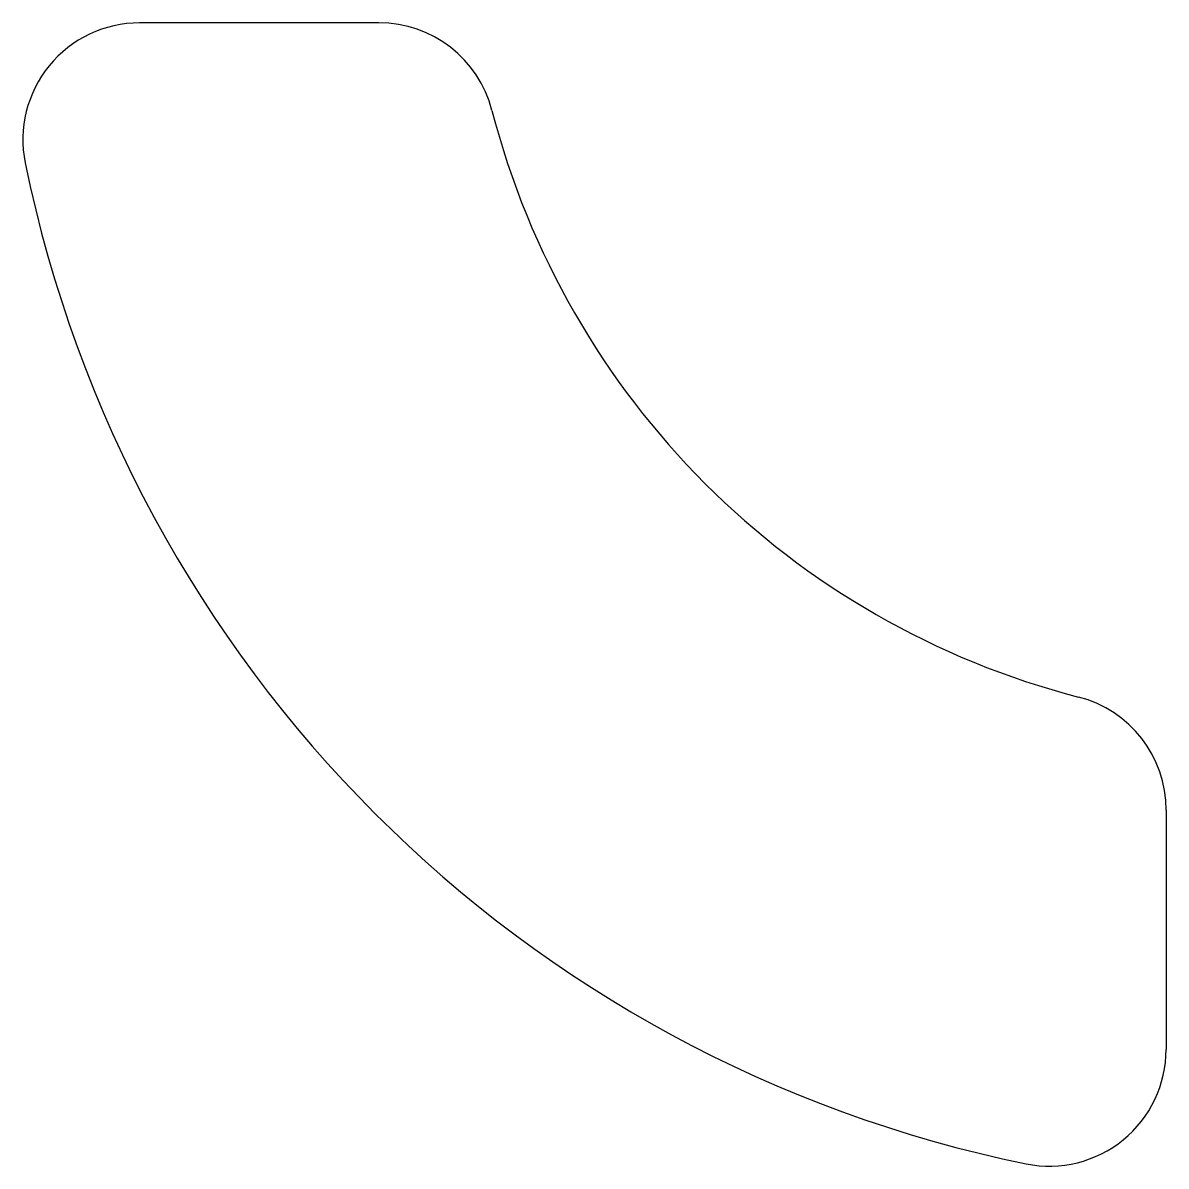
# Model space of a CAD drawing. Header units: millimetres. Extents: x -108 to -10, y -108 to -10.
import ezdxf

# ---------------------------------------------------------------- set-up
doc = ezdxf.new("R2010")
doc.units = ezdxf.units.MM
doc.layers.add('FREI', color=7, linetype='Continuous')

msp = doc.modelspace()

# ---------------------------------------------------------------- linework, layer by layer
at = {"layer": 'FREI', "color": 2, "linetype": 'Continuous'}
for p, q in [((-77.459663, -10), (-97.979591, -10)), ((-10, -77.459663), (-10, -97.979591))]:
    msp.add_line(p, q, dxfattribs=at)
for centre, radius, start, end in [((-97.979591, -20), 10, 89.999996, 191.536963), ((-77.459663, -20), 10, 14.47751, 89.999996), ((0, 0), 70, 194.47751, 255.522489), ((0, 0), 110, 191.536963, 258.463043), ((-20, -77.459663), 10, 0, 75.522488), ((-20, -97.979591), 10, 258.463043, 0)]:
    msp.add_arc(centre, radius, start, end, dxfattribs=at)

doc.saveas('drawing.dxf')
